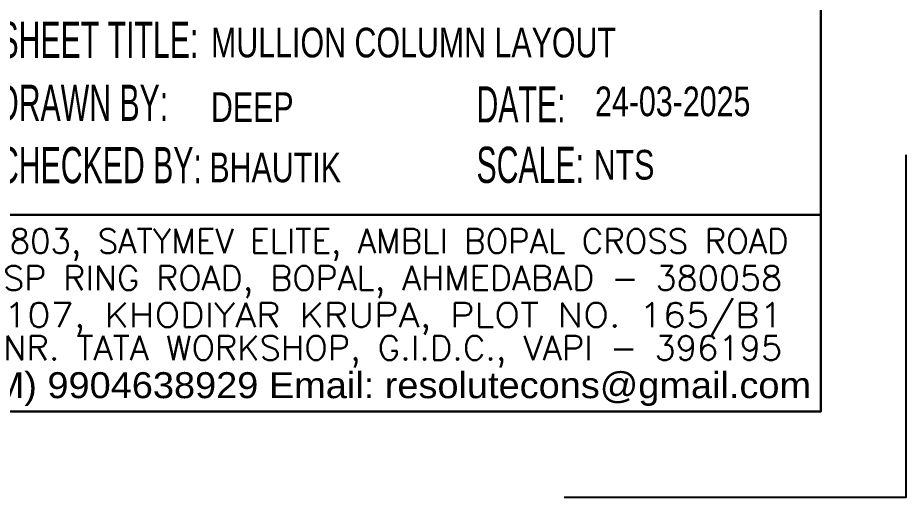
# Model space of a CAD drawing. Header units: inches. Extents: x 683042 to 921062, y -316188 to -5771.
# Drawn here: x 912462 to 915571, y -89673 to -87996 of the extents above; entities that cross this region are included whole.
import ezdxf
from ezdxf.enums import TextEntityAlignment as Align

# ---------------------------------------------------------------- set-up
doc = ezdxf.new("R2010")
doc.units = ezdxf.units.IN
doc.header["$MEASUREMENT"] = 0
doc.layers.add('R-text', color=7, linetype='Continuous', lineweight=30)
doc.styles.add('ROMANS', font='romans.shx', dxfattribs={"width": 0.8})
doc.styles.add('style1', font='', dxfattribs={"height": 0.2})
doc.styles.add('style3', font='swisscl.ttf', dxfattribs={"height": 0.21})
doc.styles.get('style1').set_extended_font_data('Swis721 BT')

# ---------------------------------------------------------------- blocks, each defined once
blk = doc.blocks.new('DRYG')
at = {"color": 1, "lineweight": 30}
blk.add_lwpolyline([(2022058.1, -490432.8), (2025058.1, -490432.8)], dxfattribs=at)
at = {"layer": 'R-text', "color": 1, "lineweight": 40, "style": 'style1', "width": 0.598233}
for s, height, p in [('SHEET TITLE:', 126.899, (2022173.2, -489882.8)), ('DRAWN BY:', 126.9, (2022167.7, -490103.6)), ('DATE:', 126.9, (2023850.4, -490109.2)), ('CHECKED BY:', 126.899, (2022168, -490322.1)), ('SCALE:', 126.9, (2023850.4, -490321))]:
    blk.add_text(s, height=height, dxfattribs=at).set_placement(p)
at = {"layer": 'R-text', "lineweight": 18, "style": 'ROMANS'}
for s, width, p, p2 in [('803, SATYMEV ELITE, AMBLI BOPAL CROSS ROAD', 0.853119, (2022212.3, -490567.7), (2024945.7, -490567.7)), ('SP RING ROAD, BOPAL, AHMEDABAD - 380058', 0.878768, (2022189.6, -490697.5), (2024923, -490697.5)), ('107, KHODIYAR KRUPA, PLOT NO. 165/B1', 0.984272, (2022192.3, -490826.7), (2024925.7, -490826.7)), ('NR. TATA WORKSHOP, G.I.D.C., VAPI - 396195', 0.885715, (2022189.6, -490942.1), (2024923, -490942.1))]:
    blk.add_text(s, height=85.386, dxfattribs=dict(at, width=width)).set_placement(p, p2, align=Align.FIT)
at = {"layer": 'R-text', "style": 'style1', "width": 0.857472}
blk.add_text('(M) 9904638929 Email: resolutecons@gmail.com', height=91.079, dxfattribs=at).set_placement((2022108.7, -491075.8), (2025024.3, -491075.8), align=Align.FIT)

msp = doc.modelspace()

# ---------------------------------------------------------------- linework, layer by layer
at = {"color": 1, "lineweight": 30}
for points in [[(915272.066, -89373.544), (894008.337, -89373.544), (894008.337, -59303.624), (915272.066, -59303.624)], [(912279.818, -86381.296), (915272.066, -86381.296), (915272.066, -89373.544), (912279.818, -89373.544)]]:
    msp.add_lwpolyline(points, close=True, dxfattribs=at)
msp.add_lwpolyline([(914374.392, -89672.769), (915571.291, -89672.769), (915571.291, -88475.869)])

# ---------------------------------------------------------------- block references
at = {"xscale": 0.997416139838848, "yscale": 0.997416139838848, "zscale": 0.997416139838848}
msp.add_blockref('DRYG', (-1104553.598, 400480.613), dxfattribs=at)

# ---------------------------------------------------------------- texts
at = {"color": 5, "style": 'style3'}
for s, height, p in [('MULLION COLUMN LAYOUT', 103.69169, (913138.455, -88134.494)), ('24-03-2025', 103.6917, (914482.282, -88340.118)), ('DEEP', 103.6917, (913138.079, -88360.185)), ('BHAUTIK', 103.6917, (913132.694, -88571.278)), ('NTS', 103.6917, (914477.592, -88561.811))]:
    msp.add_text(s, height=height, dxfattribs=at).set_placement(p)

doc.saveas('drawing.dxf')
